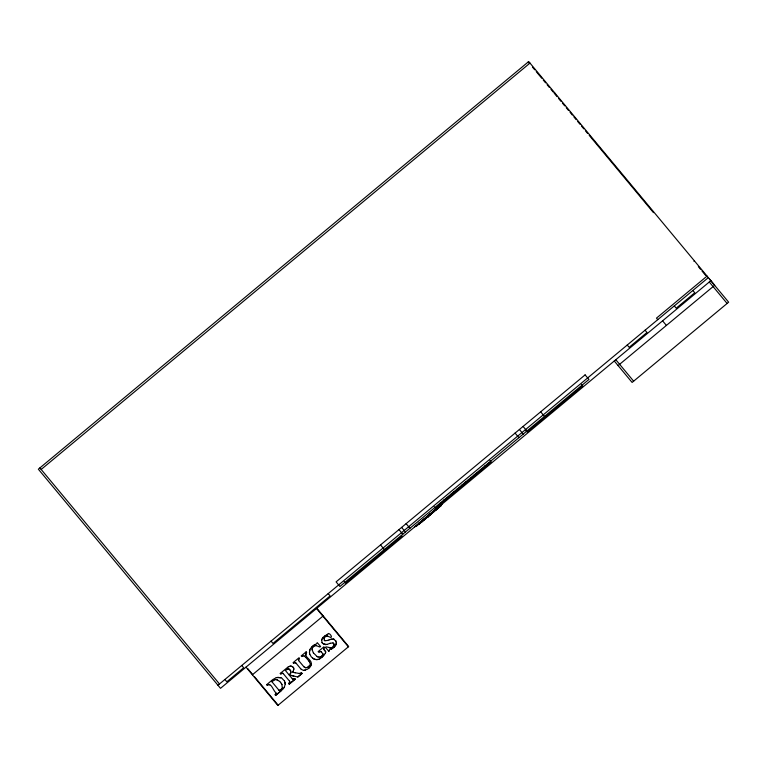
<?xml version="1.0" encoding="UTF-8"?>
<svg xmlns="http://www.w3.org/2000/svg" width="767" height="767" viewBox="0 0 767 767"><rect width="100%" height="100%" fill="white"/><g stroke="black" fill="none" stroke-linecap="round" stroke-linejoin="round"><path stroke-width="1.15" d="M299.437 658.354L298.392 659.735L298.727 660.655M309.485 652.746L309.801 649.831M311.249 664.51L311.277 663.436M321.699 640.033L322.044 642.583M331.21 647.904L326.109 646.83L325.429 647.396L328.803 651.241L329.542 649.649L331.565 649.026M324.949 635.785L327.682 634.75L327.749 633.849C328.765 631.989 332.916 636.831 330.913 637.502L327.777 636.246L325.582 636.543M335.936 644.846L336.349 642.89M336.272 643.849L335.946 641.078M284.586 681.106L285.219 684.068L284.442 686.916M282.553 689.475L275.708 695.381L275.171 694.739L276.341 693.023C273.397 691.757 271.537 681.892 267.204 685.18M283.244 673.599L289.59 681.23L289.734 682.438L288.728 683.55M309.504 651.298L310.453 648.431M312.14 648.853L312.744 647.195M290.933 672.247L290.568 673.368M290.827 672.841L290.789 671.096M293.454 670.77C291.307 674.701 295.516 668.134 292.965 667.069M310.961 665.545L311.21 664.471M280.252 690.204L282.333 688.172L281.92 684.413M321.728 640.081L321.967 639.151M324.326 640.272L324.211 637.77M323.914 638.671L324.892 637.003L326.33 636.322M322.169 655.871L323.041 654.03M334.067 645.143L332.025 647.559M333.722 646.14L334.019 644.213M323.722 648.288L323.895 649.572M323.597 648.681L324.096 647.77M298.43 659.783L299.475 658.402L298.957 657.779L293.071 662.678L293.588 663.292M325.333 653.235L325.946 651.979L325.409 651.384M310.462 666.523L310.923 665.497M322.006 639.189L322.447 638.221M335.419 645.804L335.898 644.798M306.014 653.091C304.135 657.127 311.335 659.304 311.306 663.474M283.627 688.258L284.404 686.868M282.294 688.124L281.019 689.715M324.326 654.778L325.304 653.196M309.475 661.873L310.108 663.417A3.231 3.097 -39.7 0 1 309.705 665.526L308.612 666.705M309.705 665.535L307.222 667.549M322.591 655.191L320.788 656.964L318.104 656.993M310.491 648.479L314.671 644.683M322.485 638.259L323.128 637.31M310.424 666.485L307.615 669.169L304.221 670.339M335.38 645.756L332.61 648.393M320.52 658.402L324.288 654.74M289.696 682.39L288.689 683.502L289.217 684.145L295.209 679.159L294.681 678.527L293.483 679.159L292.323 678.814M282.592 689.523L283.589 688.21M276.206 693.656L275.171 694.739M306.589 652.439L305.697 655.047M288.651 668.91L285.276 670.329L289.054 674.874L290.53 673.33M324.134 647.818L323.99 646.763L318.161 651.614L318.688 652.247L320.069 651.49L321.268 651.883M312.783 647.243L314.786 645.804M311.45 647.147L313.684 645.22M323.166 637.348L324.987 635.824M321.776 657.501L323.051 656.274M308.794 668.297L309.715 667.415M333.655 647.626L334.642 646.706M422.598 521.109L422.425 520.438M423.192 519.777L423.643 520.314M433.23 511.301L433.652 511.857L433.115 511.397M427.018 517.457C429.721 517.696 428.36 513.785 429.021 515.769M434.505 511.138L434.141 510.534L434.486 511.148M435.589 510.218L435.157 509.672M437.602 508.521L437.19 507.965M271.815 681.642L274.787 679.696M272.323 681.182L273.838 680.051M436.231 509.672L435.857 509.087M429.539 515.328L428.974 514.897M419.463 523.842L421.869 521.809L421.419 521.282L419.089 523.247L419.415 523.756L419.012 523.305M421.936 521.752L421.323 522.269M431.322 513.823L430.431 514.571L430.057 514.13L430.201 514.772L430.776 514.283L427.67 516.891M432.789 512.586L431.821 513.401M423.767 519.297L426.979 516.584L427.43 517.111M432.224 512.155L432.722 512.634L432.07 512.279M435.09 509.729L432.751 511.704L433.202 512.241L439.606 506.824L439.165 506.297M427.574 516.987L427.123 516.459L427.574 516.987L422.368 521.387L421.927 520.851L423.614 519.422L424.065 519.949M431.37 512.874L428.101 515.635L428.552 516.172L432.722 512.634M419.779 522.663L419.127 523.219L419.539 523.784M420.469 522.989L419.578 523.746M433.566 511.925L433.307 511.426M438.484 507.773L437.995 507.275M439.05 507.294L438.973 506.45M435.349 510.419L435.924 509.94M422.32 520.515L422.799 521.023M41.159 469.452L529.987 63.086M554.129 93.152L554.637 92.73M693.962 261.355L694.471 260.943M707.059 276.082L656.485 318.123L657.76 319.657M217.962 685.257L708.334 277.616M454.169 492.27L451.101 494.82L450.718 494.36M457.87 489.193L461.523 486.163M474.044 475.751L470.89 478.368L470.507 477.908M477.745 472.673L481.398 469.634M481.858 469.251L485.137 466.528L484.744 466.068M402.186 536.008L345.505 583.121L344.23 581.587M710.875 280.684L220.512 688.325L38.35 469.193L528.712 61.552L714.7 285.276L618.097 365.581M416.366 526.287L419.961 523.295L419.578 522.835M427.344 517.159L420.124 523.161L419.741 522.701M252.362 674.807L323.204 615.911M266.743 684.634L272.688 679.629L276.321 677.644M280.281 673.388L287.606 667.367M306.138 651.892L301.22 655.9L301.747 656.533L302.61 656.111M320.548 646.476L319.858 647.051L316.234 645.622M289.015 674.826L289.619 674.327M301.143 673.081L302.112 673.426L297.807 677.012L290.041 675.181L289.61 675.545L292.361 678.853M275.669 695.333L281.326 690.636M289.188 684.097L295.18 679.121M297.807 677.012L302.073 673.378M329.474 650.684L328.803 651.241M419.328 523.957L418.878 523.43L419.213 523.919M301.623 672.832L299.456 673.512L295.17 672.736M321.517 656.427L319.925 657.185M287.567 667.319L288.565 666.763M294.097 678.939L294.72 678.574M293.55 663.254L294.787 662.707M280.732 673.934L282.812 673.263M331.526 648.978L332.648 648.441M307.95 667.252L305.87 667.75L303.866 666.744M319.197 659.054L320.558 658.441M288.536 666.715L291.086 666.072M268.584 684.5L267.242 685.228L266.705 684.595M281.355 673.579L282.093 673.253M319.369 651.854L320.107 651.538M330.126 643.292L327.212 644.395M327.71 640.397L329.254 639.822M329.216 639.783L333.357 639.007L335.984 641.126M314.633 644.635L316.426 644.04L317.25 642.65L320.587 646.514M331.171 647.856L332.053 647.607M330.098 643.254L333.022 642.957M327.739 640.435L324.892 640.713M325.946 635.268L327.682 634.75M302.572 656.063L304.058 655.89M319.225 659.093L317.816 659.438A6.721 6.433 -39.7 0 1 313.703 658.843L311.249 656.83L309.743 654.136M289.475 666.341L290.31 666.111M287.069 669.121L288.143 668.862M330.644 639.285L332.073 638.949M276.283 677.597L280.885 677.654M300.645 673.416L299.427 673.464M314.748 645.766L315.505 645.661M327.25 644.443L323.377 644.05M279.6 690.329L280.291 690.252M305.362 670.233L303.176 670.253L301.316 669.351M274.749 679.648L275.756 679.581M293.483 679.159L292.85 679.226M277.759 677.28L281.633 677.99L284.624 681.154M294.749 662.669L295.966 663.081M315.467 645.613L316.272 645.661M329.407 647.923L330.299 647.962M327.068 636.236L327.816 636.284M325.822 644.74L322.456 643.216M275.717 679.543L277.702 680.061M290.079 675.228L293.78 675.938M292.63 672.237L295.209 672.784M268.968 684.442L269.763 684.883M291.057 666.024L293.004 667.117M305.237 667.645L305.908 667.798M279.044 690.175L279.639 690.377M276.695 679.667L279.619 681.412M288.613 668.872L290.079 669.907M333.329 638.969L334.47 639.429M317.135 656.552L318.142 657.031M304.02 655.843L305.918 657.492M312.418 658.009L313.703 658.843A6.721 6.433 -39.7 0 0 317.854 659.486M317.174 656.59L313.377 652.851M332.983 642.909L333.616 643.436M324.288 640.224L324.93 640.761M282.774 673.225L283.282 673.647M289.111 669.064L290.827 671.135M278.565 689.763L279.083 690.223M300.501 668.536L301.345 669.39M303.905 666.791L298.689 660.608M279.581 681.364L280.53 682.381M324.901 650.78L325.448 651.432M438.456 506.891L438.906 507.418M436.653 508.416L437.104 508.943M436.193 508.799L436.644 509.326M436.03 508.943L436.461 509.48M429.932 514.091L430.383 514.619M429.731 514.254L430.201 514.772L429.903 514.264M429.568 514.398L429.932 515.002M428.178 515.568L428.552 516.162M425.762 517.61L426.184 518.166M424.266 518.866L424.717 519.403M421.217 521.445L421.668 521.982M421.073 521.57L421.524 522.097M419.693 523.64L419.252 523.113L419.559 523.64M709.542 279.198L728.65 302.188L632.113 382.445L614.271 360.989M528.214 61.964L529.489 63.498M532.471 67.093L534.714 69.787M536.21 71.59L539.191 75.176M539.431 75.473L541.732 78.234M543.266 80.075L545.558 82.836M547.092 84.677L549.383 87.438M550.917 89.279L553.218 92.04M554.742 93.881L557.043 96.652M558.568 98.492L560.869 101.254M562.403 103.094L564.694 105.856M566.228 107.696L568.52 110.458M570.054 112.298L572.345 115.06M573.879 116.9L576.18 119.662M577.704 121.512L580.005 124.273M581.53 126.114L583.831 128.875M585.365 130.716L587.656 133.477M589.19 135.318L653.484 212.66M698.344 266.628L700.53 269.255M701.987 271.01L705.64 275.401M709.283 282.007L727.116 303.464M692.85 290.482L694.758 292.783L676.216 308.2L674.308 305.899M662.573 320.836L666.398 325.429M645.076 330.203L646.984 332.504L629.161 347.317L627.243 345.025M615.805 359.713L633.638 381.17M581.463 384.372L582.738 385.906L527.188 432.089L525.913 430.555M540.668 411.812L544.493 416.404M523.084 426.433L526.91 431.025M519.412 429.482L523.238 434.074M515.079 433.087L518.895 437.679M489.94 460.459L491.216 461.993L435.512 508.3L434.237 506.766M488.819 462.693L489.202 463.153L485.808 465.972L485.425 465.511M476.978 472.53L477.362 472.99L474.706 475.195L474.322 474.735M468.397 479.663L468.781 480.123L465.914 482.51L465.531 482.05M464.725 482.711L465.109 483.172L462.118 485.655L461.744 485.204M457.151 489.02L457.535 489.48L454.534 491.963L454.15 491.503M450.536 494.514L450.919 494.974L447.401 497.898L447.017 497.438M446.758 497.649L447.142 498.109L444.275 500.496L443.892 500.036M443.499 500.362L443.882 500.822L440.488 503.641L440.105 503.181M442.08 504.14L414.65 526.939M441.092 504.954L441.476 505.415L434.352 511.33L433.978 510.87M440.306 505.616L440.661 506.095M433.7 511.1L434.026 511.608L430.996 514.13L430.613 513.669M418.389 523.823L418.744 524.312M406.127 523.66L409.942 528.252M401.62 527.408L405.436 532.001M398.974 529.604L402.79 534.206M380.537 544.934L384.353 549.527M328.19 593.629L330.107 595.921L272.975 643.417L271.058 641.116M316.838 608.25L348.678 646.562L277.846 705.448L245.996 667.137M316.531 608.509L348.371 646.811M323.856 649.534L324.94 650.828M321.229 651.845L323.08 654.069M306.1 651.845L306.627 652.487M305.88 657.453L308.948 661.135M295.928 663.033L300.539 668.584M289.84 681.748L289.552 681.192M280.243 673.34L280.77 673.972M271.777 681.595L278.603 689.801M247.712 668.584L252.669 674.548M254.644 676.916L278.153 705.199M241.768 665.478L243.676 667.769L226.821 681.786L224.904 679.485M39.884 467.918L219.496 683.982M280.492 682.333L281.336 683.445M308.919 661.096L309.513 661.911M322.015 642.545L322.495 643.264M281.307 683.407L281.959 684.461M313.406 652.89L312.111 649.745M333.587 643.388L334.057 644.251M293.646 668.23L293.799 669.447M309.446 652.698L309.782 654.184M285.075 682.563L285.18 684.03M312.102 648.815L312.15 649.793M585.106 374.871L336.09 581.875L339.915 586.477L588.931 379.464L585.106 374.871"/></g></svg>
